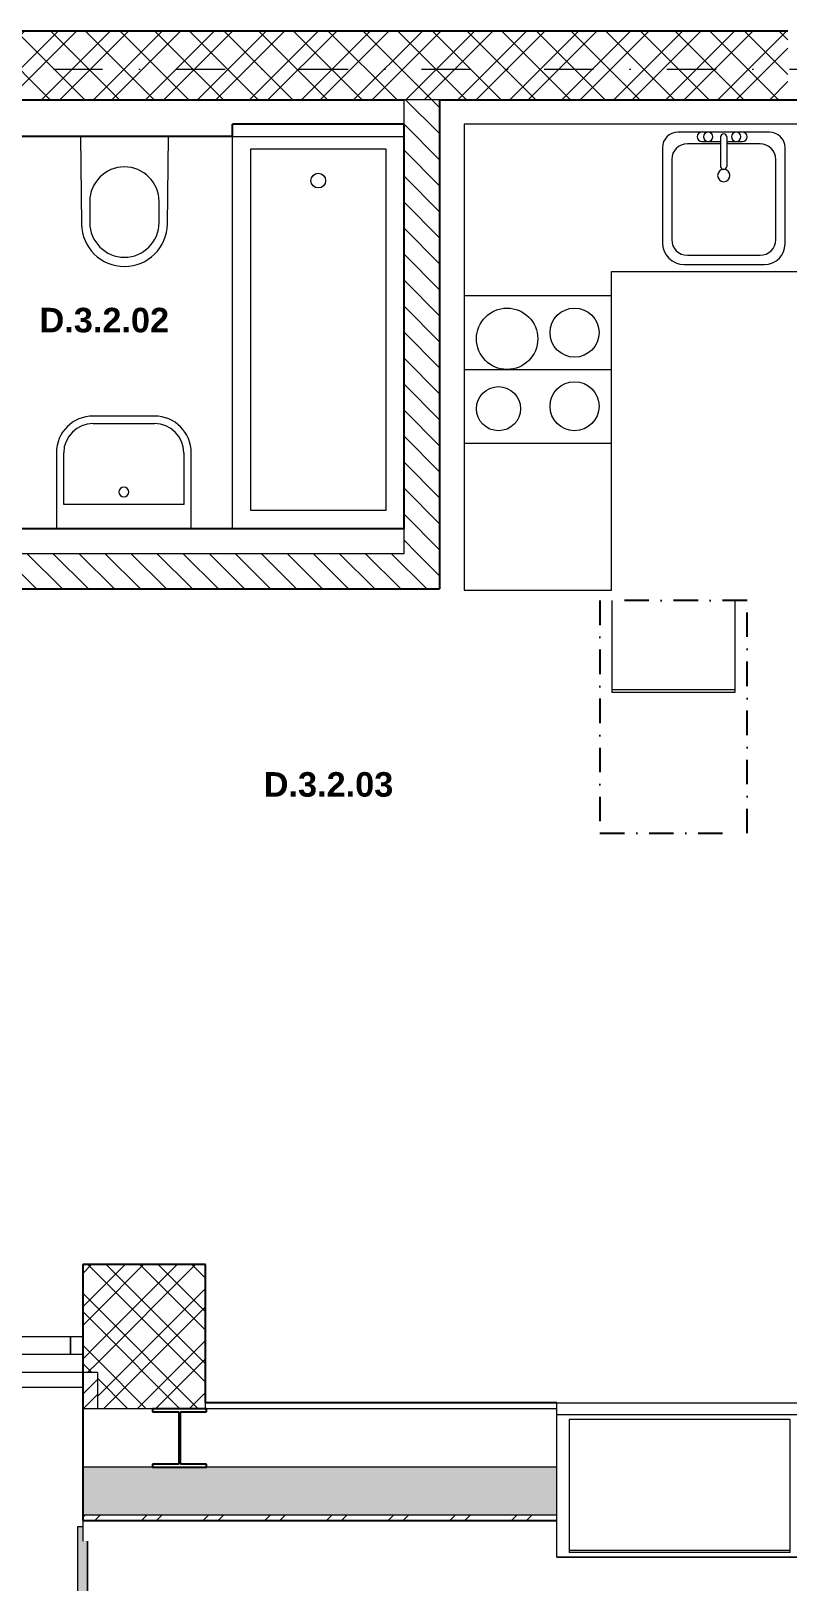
# Model space of a CAD drawing. Header units: millimetres. Extents: x -8379 to 24704, y 54514 to 72403.
# Drawn here: x 9132 to 12218, y 57865 to 64185 of the extents above; entities that cross this region are included whole.
import ezdxf

# ---------------------------------------------------------------- set-up
doc = ezdxf.new("R2010")
doc.units = ezdxf.units.MM
doc.linetypes.add('HA_DashDot_10mm-S3mm', pattern=[500, 200, -150, 0, -150])
doc.linetypes.add('HA_DashDot_4mm-S1mm', pattern=[200, 100, -50, 0, -50])
for name, color, linetype, lineweight in [('-UNDERLAY_A-FLOR-____-OVHD', 252, 'HA_DashDot_4mm-S1mm', 25), ('-UNDERLAY_A-GLAZ-____-OTLN', 252, 'Continuous', 5), ('-UNDERLAY_I-WALL-____-OTLN', 252, 'Continuous', 9), ('A-AREA-____-IDEN', 252, 'Continuous', 9), ('A-FLOR-HRAL-OTLN', 252, 'Continuous', 9), ('A-GENM-____-OTLN', 252, 'Continuous', 9), ('A-GLAZ-____-OTLN', 252, 'Continuous', 5), ('A-GLAZ-CURT-MCUT', 252, 'Continuous', 5), ('A-GLAZ-CURT-OTLN', 252, 'Continuous', 5), ('A-GLAZ-CWMG-MCUT', 252, 'Continuous', 5), ('A-GLAZ-CWMG-OTLN', 252, 'Continuous', 5), ('A-ROOF-____-MCUT', 252, 'Continuous', 25), ('A-ROOF-____-OTLN', 252, 'Continuous', 9), ('A-ROOF-____-PATT', 252, 'Continuous', 25), ('A-WALL-____-MCUT', 252, 'Continuous', 9), ('A-WALL-____-PATT', 252, 'Continuous', 25), ('I-WALL-____-MCUT', 252, 'Continuous', 25), ('P-SANR-FIXT-OTLN', 252, 'Continuous', 9), ('Q-CASE-____-OTLN', 252, 'Continuous', 9), ('Q-SPCQ-____-OTLN', 252, 'Continuous', 9), ('S-COLS-____-MCUT', 252, 'Continuous', 25), ('S-GRID-____-OTLN', 252, 'Continuous', 5)]:
    doc.layers.add(name, color=color, linetype=linetype, lineweight=lineweight)
doc.styles.add('Arial_B', font='arialbd.ttf', dxfattribs={"height": 100})
pattern_1 = [(135, (0, 0), (-53.03301, -53.03301), [])]
pattern_2 = [(45, (0, 0), (-106.066, 106.066), []), (45, (75, 0), (-106.066, 106.066), []), (315, (0, 0), (106.066, 106.066), []), (315, (75, 0), (106.066, 106.066), [])]
pattern_3 = [(45, (0, 0), (-125.7236, 125.7236), []), (45, (0, 190.5), (-125.7236, 125.7236), [])]

# ---------------------------------------------------------------- blocks, each defined once
blk = doc.blocks.new('HA_WD_Roof_Generic _1_ - 600_600-V1-UDL_3NP-D')
at = {"layer": '-UNDERLAY_A-GLAZ-____-OTLN'}
for p, q in [((13673.2, 61487.7), (13673.2, 61862.9)), ((14173.2, 61862.9), (14173.2, 61487.7)), ((14173.2, 61498.1), (13673.2, 61498.1)), ((14173.2, 61487.7), (13673.2, 61487.7))]:
    blk.add_line(p, q, dxfattribs=at)
blk = doc.blocks.new('ABMV_WashBasin_Generic - 550x460-1459494-UDL_3NP-D')
at = {"layer": 'P-SANR-FIXT-OTLN'}
for p, q in [((250, 510), (0, 510)), ((0, 480), (250, 480)), ((-150, 360), (-150, 50)), ((-120, 150), (-120, 360)), ((370, 360), (370, 150)), ((400, 50), (400, 360)), ((370, 150), (-120, 150))]:
    blk.add_line(p, q, dxfattribs=at)
for centre, radius, start, end in [((0, 360), 150, 90, 180), ((250, 360), 150, 360, 90), ((0, 360), 120, 90, 180), ((250, 360), 120, 360, 90), ((125, 200), 20, 90, 270), ((125, 200), 20, 270, 90)]:
    blk.add_arc(centre, radius, start, end, dxfattribs=at)
blk = doc.blocks.new('ABMV_Toilet_WallHung - Default-1458606-UDL_3NP-D')
at = {"layer": 'A-GENM-____-OTLN'}
for p, q in [((-50, 432.3), (-54.6, 75)), ((-16.3, 426.2), (-16.3, 340.3)), ((266.3, 340.3), (266.3, 426.2)), ((304.6, 75), (300, 432.3))]:
    blk.add_line(p, q, dxfattribs=at)
for centre, radius, start, end in [((125, 430.1), 175, 0.73231, 179.26769), ((125, 426.2), 141.3, 0, 180), ((125, 340.3), 141.3, 180, 360)]:
    blk.add_arc(centre, radius, start, end, dxfattribs=at)
blk = doc.blocks.new('ABMV_Bathtub_Generic - 700x1600-1474972-UDL_3NP-D')
at = {"layer": 'P-SANR-FIXT-OTLN'}
for p, q in [((700, 1600), (700, 0)), ((700, 1600), (700, 0)), ((75, 50), (75, 1525)), ((75, 1525), (625, 1525)), ((75, 1525), (625, 1525)), ((75, 50), (75, 1525)), ((625, 1525), (625, 50)), ((625, 1525), (625, 50)), ((700, 0), (0, 0)), ((700, 0), (0, 0)), ((625, 50), (75, 50)), ((625, 50), (75, 50))]:
    blk.add_line(p, q, dxfattribs=at)
blk.add_circle((350, 180), 30, dxfattribs=at)
blk = doc.blocks.new('Casework 6 - Casework 6-1421540-UDL_3NP-D')
at = {"layer": 'Q-CASE-____-OTLN'}
for p, q in [((13043.2, 63804.9), (10898.2, 63804.9)), ((10898.2, 63804.9), (10898.2, 63104.9)), ((13043.2, 63104.9), (13043.2, 63804.9)), ((11498.2, 63104.9), (11498.2, 63204.9)), ((11498.2, 63204.9), (12443.2, 63204.9)), ((12443.2, 63204.9), (12443.2, 63104.9)), ((10898.2, 62504.9), (10898.2, 61904.9)), ((11498.2, 61904.9), (11498.2, 62504.9)), ((10898.2, 61904.9), (11498.2, 61904.9))]:
    blk.add_line(p, q, dxfattribs=at)
blk = doc.blocks.new('Kuchyňská_linka_sporák_ADNS - 600x600x800-1417149-UDL_3NP-D')
at = {"layer": 'Q-SPCQ-____-OTLN'}
for p, q in [((600, 600), (0, 600)), ((0, 600), (0, 0)), ((600, 600), (0, 600)), ((0, 600), (0, 300)), ((600, 0), (600, 600)), ((600, 300), (600, 600)), ((0, 300), (600, 300)), ((0, 0), (600, 0))]:
    blk.add_line(p, q, dxfattribs=at)
for centre, radius in [((175, 425), 125), ((450, 450), 100), ((140, 140), 90), ((450, 150), 100)]:
    blk.add_circle(centre, radius, dxfattribs=at)
blk = doc.blocks.new('Skříňka se dřezem_ pravoúhlá - 500 x 440mm-1420560-UDL_3NP-D')
at = {"layer": 'P-SANR-FIXT-OTLN'}
for p, q in [((202.2, 180.1), (-170.8, 180.1)), ((202.2, 180.1), (-170.8, 180.1)), ((3, 132.5), (-132.7, 132.5)), ((91.9, 180.1), (-73.2, 180.1)), ((-73.2, 142), (3, 142)), ((3, 160.7), (3, 40.4)), ((28.4, 160.7), (28.4, 40.4)), ((28.4, 142), (91.9, 142)), ((164.1, 132.5), (28.4, 132.5)), ((-234.3, 116.6), (-234.3, -271)), ((-234.3, 116.6), (-234.3, -271)), ((-196.2, 69), (-196.2, -258.3)), ((227.6, -258.3), (227.6, 69)), ((265.7, -275.5), (265.7, 116.6)), ((265.7, -275.5), (265.7, 116.6)), ((-145.4, -359.9), (181.3, -359.9)), ((-145.4, -359.9), (181.3, -359.9)), ((-132.7, -321.8), (164.1, -321.8))]:
    blk.add_line(p, q, dxfattribs=at)
for centre, radius, start, end in [((-170.8, 116.6), 63.5, 90, 180), ((-170.8, 116.6), 63.5, 90, 180), ((-132.7, 69), 63.5, 90, 180), ((-73.2, 161.1), 19, 90, 270), ((-47.8, 161.1), 19, 360, 180), ((-47.8, 161.1), 19, 180, 0), ((15.7, 160.7), 12.7, 360, 180), ((66.5, 161.1), 19, 360, 180), ((66.5, 161.1), 19, 180, 360), ((91.9, 161.1), 19, 270, 90), ((164.1, 69), 63.5, 0, 90), ((202.2, 116.6), 63.5, 0, 90), ((202.2, 116.6), 63.5, 360, 90), ((15.7, 3.2), 25.4, 360, 180), ((15.7, 3.2), 25.4, 180, 0), ((15.7, 40.4), 12.7, 180, 0), ((-145.4, -271), 88.9, 180, 270), ((-145.4, -271), 88.9, 180, 270), ((-132.7, -258.3), 63.5, 180, 270), ((164.1, -258.3), 63.5, 270, 0), ((181.3, -275.5), 84.4, 270, 0), ((181.3, -275.5), 84.4, 270, 0)]:
    blk.add_arc(centre, radius, start, end, dxfattribs=at)
blk = doc.blocks.new('HA_WD_Roof_Generic _1_ - 1000x1500-1423050-UDL_3NP-D')
at = {"layer": 'A-GLAZ-____-OTLN'}
for p, q in [((-3896, 58529.5), (-3896, 58575.6)), ((-2896, 58575.6), (-3896, 58575.6)), ((-3896, 57948.2), (-3896, 58529.5)), ((-3896, 58529.5), (-2896, 58529.5)), ((-2896, 58529.5), (-2896, 58575.6)), ((-2896, 58529.5), (-2896, 57948.2)), ((-2946, 58510.1), (-3846, 58510.1)), ((-3846, 58510.1), (-3846, 57967.6)), ((-2946, 57967.6), (-2946, 58510.1)), ((-3846, 57976.8), (-2946, 57976.8)), ((-2946, 57967.6), (-3846, 57967.6)), ((-3896, 57948.2), (-2896, 57948.2))]:
    blk.add_line(p, q, dxfattribs=at)
blk = doc.blocks.new('Top Rail Type - Top Rail_Internal_-1448904-UDL_3NP-D')
at = {"layer": 'A-FLOR-HRAL-OTLN'}
for points in [[(7123.2, 56464.9), (7163.2, 56504.9), (7163.2, 58087.2), (7143.2, 58087.2), (7143.2, 58027.6), (7123.2, 58027.6)], [(9363.2, 56464.9), (9363.2, 58027.6), (9343.2, 58027.6), (9343.2, 58087.2), (9323.2, 58087.2), (9323.2, 56504.9)], [(7123.2, 56464.9), (9363.2, 56464.9), (9323.2, 56504.9), (7163.2, 56504.9)]]:
    blk.add_hatch(color=256, dxfattribs=at).paths.add_polyline_path(points)
for p, q in [((7143.2, 58087.2), (7163.2, 58087.2)), ((7163.2, 58087.2), (7163.2, 56504.9)), ((9323.2, 58087.2), (9343.2, 58087.2)), ((9323.2, 56504.9), (9323.2, 58087.2)), ((7123.2, 56464.9), (7123.2, 58027.6)), ((9363.2, 58027.6), (9363.2, 56464.9)), ((7163.2, 56504.9), (9323.2, 56504.9)), ((9363.2, 56464.9), (7123.2, 56464.9))]:
    blk.add_line(p, q, dxfattribs=at)
blk = doc.blocks.new('Top Rail Type - Top Rail_Internal_-V8-UDL_3NP-D')
at = {"layer": 'A-FLOR-HRAL-OTLN'}
for p, q in [((7163.2, 58087.2), (7143.2, 58087.2)), ((7163.2, 58087.2), (7163.2, 56504.9)), ((9323.2, 58087.2), (9343.2, 58087.2)), ((9323.2, 56504.9), (9323.2, 58087.2)), ((7123.2, 58027.6), (7123.2, 56464.9)), ((9363.2, 56464.9), (9363.2, 58027.6)), ((7163.2, 56504.9), (9323.2, 56504.9)), ((7123.2, 56464.9), (9363.2, 56464.9))]:
    blk.add_line(p, q, dxfattribs=at)
blk = doc.blocks.new('Systémový panel - Sklo-1479462-UDL_3NP-D')
at = {"layer": 'A-GLAZ-CURT-MCUT'}
for p, q in [((575, 70), (-575, 70)), ((-575, 70), (-575, 0)), ((575, 0), (575, 70)), ((-575, 0), (575, 0))]:
    blk.add_line(p, q, dxfattribs=at)
blk = doc.blocks.new('Obdélníková příčel - 50x70mm EXT-1479397-UDL_3NP-D')
at = {"layer": 'A-GLAZ-CWMG-MCUT'}
for p, q in [((0, 0), (-50, 0)), ((-50, 0), (-50, -70)), ((0, -70), (0, 0)), ((-50, -70), (0, -70))]:
    blk.add_line(p, q, dxfattribs=at)

msp = doc.modelspace()

# ---------------------------------------------------------------- hatches: boundary and pattern name
at = {"layer": 'A-ROOF-____-PATT', "lineweight": 5}
h = msp.add_hatch(dxfattribs=at)
h.set_pattern_fill('FP_3', color=256, style=0, pattern_type=2)
h.set_pattern_definition([(0, (0, 0), (58.594, 33.829), [39.062, -78.125]), (120, (0, 0), (-58.593773, 33.829393), [39.063, -78.125]), (60, (0, 0), (0.000227, 67.658393), [0, -78.125, 39.063, 0])])
h.paths.add_polyline_path([(-5484.8, 58133.4), (-3896, 58133.4), (-3896, 58328.6), (-5832.7, 58328.6), (-5832.7, 58133.4)])
h.paths.add_polyline_path([(-2896, 58133.4), (-516.8, 58133.4), (-516.8, 58328.6), (-2896, 58328.6)])
h.paths.add_polyline_path([(1683.2, 58133.4), (3891.7, 58133.4), (3891.7, 58328.6), (1683.2, 58328.6)])
h.paths.add_polyline_path([(5891.7, 58133.4), (7143.2, 58133.4), (7143.2, 58328.6), (5891.7, 58328.6)])
h.paths.add_polyline_path([(9343.2, 58133.4), (11276.4, 58133.4), (11276.4, 58328.6), (9343.2, 58328.6)])
h.paths.add_polyline_path([(19245.8, 58133.4), (19245.8, 58328.6), (16998.2, 58328.6), (16998.2, 58133.4), (18087.7, 58133.4)])
h.paths.add_polyline_path([(13125, 58133.4), (14798.2, 58133.4), (14798.2, 58328.6), (12276.4, 58328.6), (12276.4, 58133.4)])
h.paths.add_polyline_path([(20245.8, 58133.4), (22297.3, 58133.4), (22297.3, 58328.6), (20245.8, 58328.6)])
h = msp.add_hatch(dxfattribs=at)
h.set_pattern_fill('FP_2', color=256, style=0, pattern_type=2)
h.set_pattern_definition(pattern_3)
h.paths.add_polyline_path([(-522.2, 58111.7), (-516.8, 58111.7), (-516.8, 58133.4), (-2896, 58133.4), (-2896, 58111.7), (-1142.5, 58111.7)])
h.paths.add_polyline_path([(-5832.7, 58111.7), (-3896, 58111.7), (-3896, 58133.4), (-5832.7, 58133.4)])
h.paths.add_polyline_path([(1683.2, 58111.7), (3891.7, 58111.7), (3891.7, 58133.4), (1683.2, 58133.4)])
h.paths.add_polyline_path([(9343.2, 58111.7), (11276.4, 58111.7), (11276.4, 58133.4), (9343.2, 58133.4)])
h.paths.add_polyline_path([(7143.2, 58111.7), (7143.2, 58133.4), (5891.7, 58133.4), (5891.7, 58111.7), (6921.8, 58111.7)])
h.paths.add_polyline_path([(12276.4, 58111.7), (14798.2, 58111.7), (14798.2, 58133.4), (12276.4, 58133.4)])
h.paths.add_polyline_path([(19245.8, 58111.7), (19245.8, 58133.4), (16998.2, 58133.4), (16998.2, 58111.7), (18087.7, 58111.7)])
h.paths.add_polyline_path([(22297.3, 58111.7), (22297.3, 58133.4), (20245.8, 58133.4), (20245.8, 58111.7), (21809.6, 58111.7)])
at = {"layer": 'A-WALL-____-PATT', "lineweight": 5}
h = msp.add_hatch(dxfattribs=at)
h.set_pattern_fill('FP_1', color=256, style=0, pattern_type=2)
h.set_pattern_definition([(45, (0, 0), (-106.066, 106.066), []), (45, (75, 0), (-106.066, 106.066), []), (315, (0, 0), (70.71068, 70.71068), [])])
h.paths.add_polyline_path([(7423.2, 63904.9), (12218.2, 63904.9), (12218.2, 64184.9), (6537.3, 64184.9), (6537.3, 63904.9), (7387, 63904.9)])
h.paths.add_polyline_path([(4440.5, 63904.9), (5537.3, 63904.9), (5537.3, 64184.9), (4137.3, 64184.9), (4137.3, 63904.9)])
h = msp.add_hatch(dxfattribs=at)
h.set_pattern_fill('FP_5', color=256, style=0, pattern_type=2)
h.set_pattern_definition(pattern_1)
h.paths.add_polyline_path([(10798.2, 62054.9), (10798.2, 63904.9), (10653.2, 63904.9), (10653.2, 62054.9)])
h = msp.add_hatch(dxfattribs=at)
h.set_pattern_fill('FP_5', color=256, style=0, pattern_type=2)
h.set_pattern_definition(pattern_1)
h.paths.add_polyline_path([(3333.2, 61909.9), (4033.2, 61909.9), (4033.2, 62054.9), (3333.2, 62054.9)])
h.paths.add_polyline_path([(4833.2, 61909.9), (5813.2, 61909.9), (5813.2, 62054.9), (4833.2, 62054.9)])
h.paths.add_polyline_path([(10643.7, 61909.9), (10798.2, 61909.9), (10798.2, 62054.9), (8058.2, 62054.9), (8058.2, 61909.9), (8162.4, 61909.9)])
h.paths.add_polyline_path([(6921.8, 61909.9), (7058.2, 61909.9), (7058.2, 62054.9), (6713.2, 62054.9), (6713.2, 61909.9), (6813.2, 61909.9)])
h = msp.add_hatch(dxfattribs=at)
h.set_pattern_fill('FP_4', color=256, style=0, pattern_type=2)
h.set_pattern_definition(pattern_2)
h.paths.add_polyline_path([(9403.1, 58714.9), (9403.2, 58714.9), (9403.1, 59154.9), (9343.2, 59154.9), (9343.2, 58714.9)])
h.paths.add_polyline_path([(6921.8, 58714.9), (7143.2, 58714.9), (7143.2, 59154.9), (6643.2, 59154.9), (6643.2, 58714.9)])
h = msp.add_hatch(dxfattribs=at)
h.set_pattern_fill('FP_4', color=256, style=0, pattern_type=2)
h.set_pattern_definition(pattern_2)
h.paths.add_polyline_path([(9843.2, 58567.3), (9843.2, 59154.9), (9403.2, 59154.9), (9403.2, 58567.3)])
h = msp.add_hatch(dxfattribs=at)
h.set_pattern_fill('FP_2', color=256, style=0, pattern_type=2)
h.set_pattern_definition(pattern_3)
h.paths.add_polyline_path([(9403.2, 58567.3), (9403.1, 58714.9), (9343.2, 58714.9), (9343.2, 58567.3), (9403.1, 58567.3)])

# ---------------------------------------------------------------- linework, layer by layer
at = {"layer": '-UNDERLAY_A-FLOR-____-OVHD'}
for p, q in [((12051.6, 61862.9), (11451.6, 61862.9)), ((11451.6, 61862.9), (11451.6, 60913.6)), ((12051.6, 60913.6), (12051.6, 61862.9)), ((11451.6, 60913.6), (12051.6, 60913.6))]:
    msp.add_line(p, q, dxfattribs=at)
at = {"layer": '-UNDERLAY_I-WALL-____-OTLN'}
for p, q in [((9343.2, 58714.9), (7143.2, 58714.9)), ((6863.2, 58654.9), (9343.2, 58654.9))]:
    msp.add_line(p, q, dxfattribs=at)
at = {"layer": 'A-ROOF-____-MCUT'}
for p, q in [((11276.4, 58591.7), (9843.2, 58591.7)), ((11276.4, 58589.4), (11276.4, 58591.7)), ((9343.2, 58567.3), (9343.2, 58111.7)), ((9343.2, 58111.7), (11276.4, 58111.7))]:
    msp.add_line(p, q, dxfattribs=at)
at = {"layer": 'A-ROOF-____-MCUT', "lineweight": 9}
for p, q in [((11276.4, 58567.3), (9343.2, 58567.3)), ((11276.4, 58328.6), (9343.2, 58328.6)), ((11276.4, 58133.4), (9343.2, 58133.4))]:
    msp.add_line(p, q, dxfattribs=at)
at = {"layer": 'A-ROOF-____-OTLN'}
for p, q in [((9343.2, 58111.7), (9343.2, 58027.6)), ((11276.4, 57962.1), (11276.4, 58111.7)), ((12276.4, 57962.1), (11276.4, 57962.1))]:
    msp.add_line(p, q, dxfattribs=at)
at = {"layer": 'A-WALL-____-MCUT'}
for p, q in [((10798.2, 63904.9), (10653.2, 63904.9)), ((10653.2, 63804.9), (10653.2, 63904.9)), ((10653.2, 62054.9), (10653.2, 62154.9)), ((8108.2, 62054.9), (10653.2, 62054.9)), ((9403.2, 58714.9), (9343.2, 58714.9)), ((9403.2, 58714.9), (9403.2, 58567.3)), ((9843.2, 58567.3), (9843.2, 58591.7))]:
    msp.add_line(p, q, dxfattribs=at)
at = {"layer": 'A-WALL-____-MCUT', "lineweight": 25}
for p, q in [((9843.2, 59154.9), (9343.2, 59154.9)), ((9343.2, 59154.9), (9343.2, 58714.9)), ((9843.2, 58591.7), (9843.2, 59154.9)), ((9343.2, 58591.7), (9343.2, 58567.3))]:
    msp.add_line(p, q, dxfattribs=at)
at = {"layer": 'I-WALL-____-MCUT'}
for p, q in [((12218.2, 64184.9), (6537.3, 64184.9)), ((9073.2, 63904.9), (10653.2, 63904.9)), ((9073.2, 63904.9), (10653.2, 63904.9)), ((10798.2, 63904.9), (10798.2, 61909.9)), ((10798.2, 63904.9), (13143.2, 63904.9)), ((9953.2, 63754.9), (9953.2, 63804.9)), ((10653.2, 63804.9), (9953.2, 63804.9)), ((10653.2, 62154.9), (10653.2, 63804.9)), ((9953.2, 63754.9), (9073.2, 63754.9)), ((10653.2, 62154.9), (8388.2, 62154.9)), ((8058.2, 61909.9), (10798.2, 61909.9)), ((9343.2, 58714.9), (9343.2, 58591.7))]:
    msp.add_line(p, q, dxfattribs=at)
at = {"layer": 'S-COLS-____-MCUT'}
for p, q in [((9848.2, 58567.3), (9628.2, 58567.3)), ((9628.2, 58567.3), (9628.2, 58555.3)), ((9628.2, 58555.3), (9735, 58555.3)), ((9735, 58555.3), (9735, 58340.6)), ((9741.5, 58340.6), (9741.5, 58555.3)), ((9741.5, 58555.3), (9848.2, 58555.3)), ((9848.2, 58555.3), (9848.2, 58567.3)), ((9628.2, 58340.6), (9628.2, 58328.6)), ((9735, 58340.6), (9628.2, 58340.6)), ((9848.2, 58340.6), (9741.5, 58340.6)), ((9848.2, 58328.6), (9848.2, 58340.6)), ((9628.2, 58328.6), (9848.2, 58328.6))]:
    msp.add_line(p, q, dxfattribs=at)
at = {"layer": 'S-GRID-____-OTLN', "linetype": 'HA_DashDot_10mm-S3mm', "lineweight": 9}
msp.add_line((-6778.8, 64029.9), (23103.6, 64029.9), dxfattribs=at)

# ---------------------------------------------------------------- block references
at = {"layer": '-UNDERLAY_A-GLAZ-____-OTLN'}
msp.add_blockref('HA_WD_Roof_Generic _1_ - 600_600-V1-UDL_3NP-D', (-2171.6, 0), dxfattribs=at)
at = {"layer": 'A-FLOR-HRAL-OTLN'}
for name in ['Top Rail Type - Top Rail_Internal_-1448904-UDL_3NP-D', 'Top Rail Type - Top Rail_Internal_-V8-UDL_3NP-D']:
    msp.add_blockref(name, (0, 0), dxfattribs=at)
at = {"layer": 'A-GLAZ-____-OTLN'}
msp.add_blockref('HA_WD_Roof_Generic _1_ - 1000x1500-1423050-UDL_3NP-D', (15172.4, 13.9), dxfattribs=at)
at = {"layer": 'A-GLAZ-CURT-OTLN', "rotation": 180}
msp.add_blockref('Systémový panel - Sklo-1479462-UDL_3NP-D', (8718.2, 58859.9), dxfattribs=at)
at = {"layer": 'A-GLAZ-CWMG-OTLN'}
msp.add_blockref('Obdélníková příčel - 50x70mm EXT-1479397-UDL_3NP-D', (9343.2, 58859.9), dxfattribs=at)
at = {"layer": 'P-SANR-FIXT-OTLN'}
for name, p in [('Skříňka se dřezem_ pravoúhlá - 500 x 440mm-1420560-UDL_3NP-D', (11940.6, 63592.4)), ('ABMV_WashBasin_Generic - 550x460-1459494-UDL_3NP-D', (9385.7, 62104.9))]:
    msp.add_blockref(name, p, dxfattribs=at)
at = {"layer": 'P-SANR-FIXT-OTLN', "rotation": 180}
for name, p in [('ABMV_Toilet_WallHung - Default-1458606-UDL_3NP-D', (9638.2, 63829.9)), ('ABMV_Bathtub_Generic - 700x1600-1474972-UDL_3NP-D', (10653.2, 63754.9))]:
    msp.add_blockref(name, p, dxfattribs=at)
at = {"layer": 'Q-CASE-____-OTLN'}
msp.add_blockref('Casework 6 - Casework 6-1421540-UDL_3NP-D', (0, 0), dxfattribs=at)
at = {"layer": 'Q-SPCQ-____-OTLN'}
msp.add_blockref('Kuchyňská_linka_sporák_ADNS - 600x600x800-1417149-UDL_3NP-D', (10898.2, 62504.9), dxfattribs=at)

# ---------------------------------------------------------------- texts
at = {"layer": 'A-AREA-____-IDEN', "lineweight": 5, "char_height": 100, "width": 653.375, "attachment_point": 1, "style": 'Arial_B'}
for s, insert in [('D.3.2.02', (9167.1, 63056.2)), ('D.3.2.03', (10081.1, 61163))]:
    msp.add_mtext(s, dxfattribs=dict(at, insert=insert))

doc.saveas('drawing.dxf')
